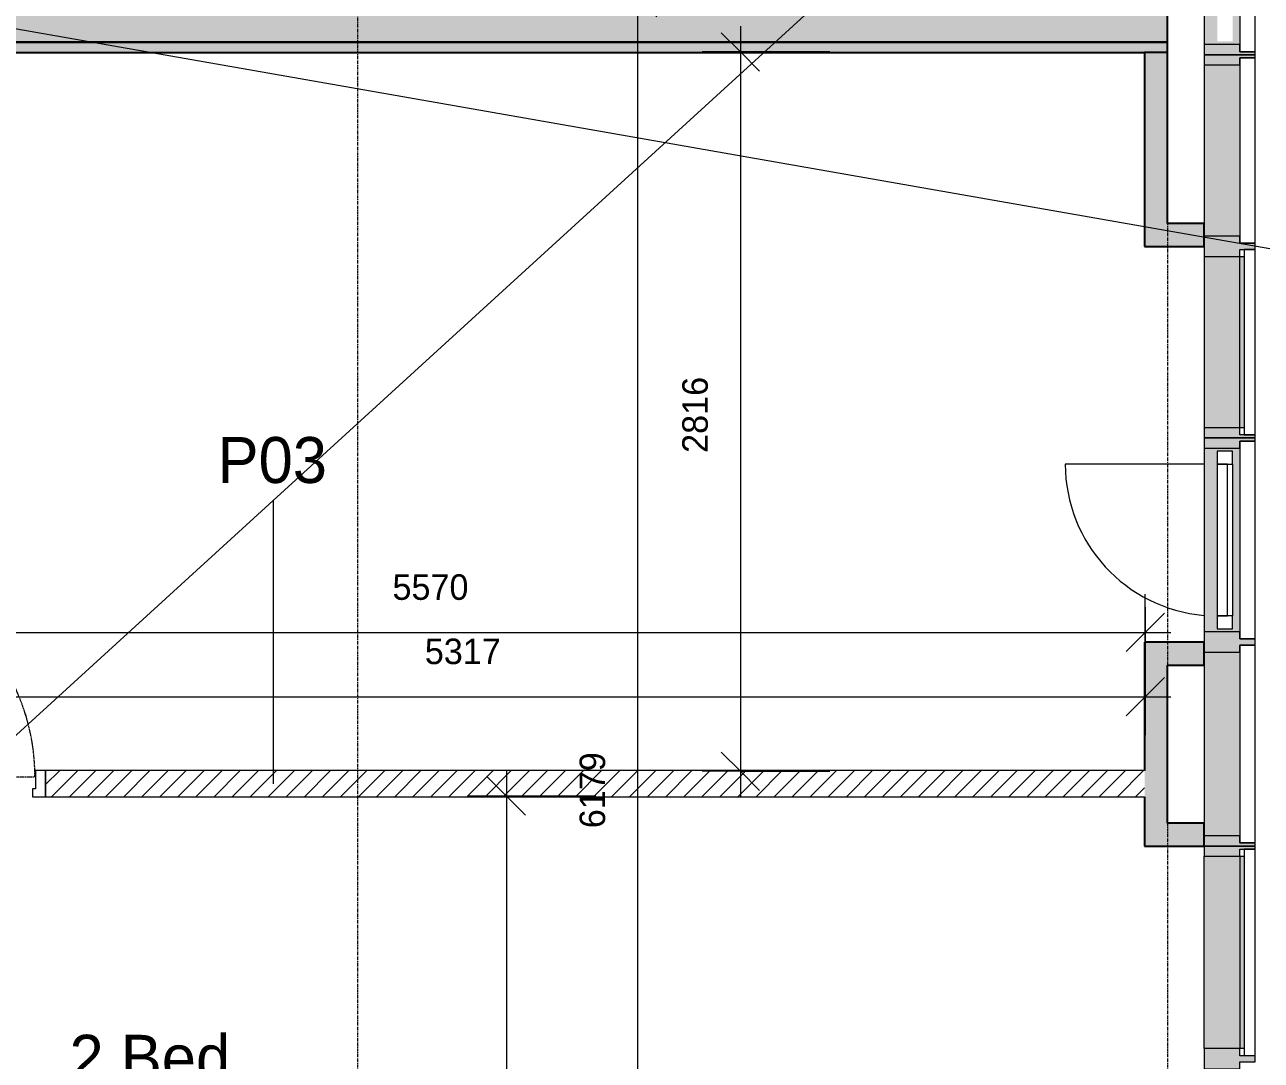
# Model space of a CAD drawing. Header units: millimetres. Extents: x 137829 to 196765, y -3018 to 487290.
# Drawn here: x 156284 to 161124, y 469596 to 473649 of the extents above; entities that cross this region are included whole.
import ezdxf

# ---------------------------------------------------------------- set-up
doc = ezdxf.new("R2010")
doc.units = ezdxf.units.MM
doc.linetypes.add('FCH_Dash 1_5mm', pattern=[3, 1.5, -1.5])
doc.linetypes.add('GridLine', pattern=[21, 12, -3, 3, -3])
for name, color, linetype, lineweight in [('A-ANNO-DIMS', 211, 'Continuous', 5), ('A-ANNO-DIMS-100', 211, 'Continuous', 5), ('A-AREA-IDEN', 2, 'Continuous', 15), ('A-DOOR', 31, 'Continuous', 15), ('A-DOOR-FRAM', 31, 'Continuous', 5), ('A-GLAZ-CURT', 52, 'Continuous', 15), ('A-GLAZ-CWMG', 51, 'Continuous', 15), ('A-WALL', 113, 'Continuous', 15), ('A-WALL-IDEN', 211, 'Continuous', 15), ('A-WALL-PATT', 111, 'Continuous', 15), ('G-ANNO-TEXT', 231, 'Continuous', 5), ('I-WALL', 2, 'Continuous', 15), ('S-GRID', 1, 'Continuous', 5)]:
    doc.layers.add(name, color=color, linetype=linetype, lineweight=lineweight)
doc.styles.add('Akkurat-Light_2', font='Akkurat-Light.ttf', dxfattribs={"height": 180})
doc.styles.add('Akkurat-Light_3', font='Akkurat-Light.ttf', dxfattribs={"height": 100})
doc.dimstyles.new('Diagonal_Cont_AkkuratLight_1_0mm', dxfattribs={"dimscale": 304.8, "dimtxt": 101.480158, "dimasz": 0.492126, "dimexe": 0.492126, "dimexo": 0.0625, "dimgap": 0.328084, "dimtad": 1, "dimdec": 0, "dimzin": 0, "dimdsep": 46, "dimtxsty": 'Akkurat-Light_3', "dimblk1": 'OBLIQUE', "dimblk2": 'OBLIQUE', "dimsah": 1, "dimcen": 0.09, "dimdle": 0.328084, "dimazin": 0, "dimtfac": 1, "dimtdec": 4, "dimtix": 1, "dimtmove": 0, "dimatfit": 3, "dimfxl": 1, "dimtvp": 1, "dimtolj": 1, "dimtzin": 0, "dimarcsym": 0})
doc.dimstyles.new('Diagonal_Cont_AkkuratLight_1_0mm_RED', dxfattribs={"dimscale": 304.8, "dimtxt": 101.480158, "dimasz": 0.492126, "dimexe": 0.492126, "dimexo": 0.0625, "dimgap": 0.328084, "dimtad": 1, "dimdec": 0, "dimzin": 0, "dimdsep": 46, "dimtxsty": 'Akkurat-Light_3', "dimblk1": 'OBLIQUE', "dimblk2": 'OBLIQUE', "dimsah": 1, "dimcen": 0.09, "dimdle": 0.328084, "dimazin": 0, "dimtfac": 1, "dimtdec": 4, "dimtix": 1, "dimtmove": 0, "dimatfit": 3, "dimfxl": 1, "dimtvp": 1, "dimtolj": 1, "dimtzin": 0, "dimarcsym": 0})

# ---------------------------------------------------------------- blocks, each defined once
blk = doc.blocks.new('Rectangular Mullion - FCH_CM_40x200mm_Capless - Half Mullion Right Unitised-1182544-12-30 - Typical Floor_Partition Types')
at = {"layer": 'A-GLAZ-CWMG'}
blk.add_hatch(color=256, dxfattribs=at).paths.add_polyline_path([(0, 30.5), (0, -169.5), (-40, -169.5), (-40, -30.5), (-12, -30.5), (-12, 30.5)], flags=0)
at = {"layer": 'A-GLAZ-CWMG', "lineweight": 20}
for p, q in [((-12, -30.5), (-12, 30.5)), ((-12, 30.5), (0, 30.5)), ((0, 30.5), (0, -169.5)), ((-40, -169.5), (-40, -30.5)), ((-40, -30.5), (-12, -30.5)), ((0, -169.5), (-40, -169.5))]:
    blk.add_line(p, q, dxfattribs=at)
blk = doc.blocks.new('System Panel - FCH_CWP_01_GlazedPanel-1200529-12-30 - Typical Floor_Partition Types')
at = {"layer": 'A-GLAZ-CURT', "lineweight": 20}
for p, q in [((404.2, 13.5), (-404.2, 13.5)), ((-404.2, 13.5), (-404.2, -30.5)), ((404.2, -30.5), (404.2, 13.5)), ((-404.2, -30.5), (404.2, -30.5))]:
    blk.add_line(p, q, dxfattribs=at)
blk = doc.blocks.new('Rectangular Mullion - FCH_CM_40x200mm_Capless - Half Mullion Unitised-V54-12-30 - Typical Floor_Partition Types')
at = {"layer": 'A-GLAZ-CWMG'}
for points in [[(161039.5, 469642), (161039.5, 470394.5), (160900.5, 470394.5), (160900.5, 469642)], [(161056.5, 469642), (161056.5, 470394.5), (161039.5, 470394.5), (161039.5, 469642)]]:
    blk.add_hatch(color=256, dxfattribs=at).paths.add_polyline_path(points, flags=0)
for p, q in [((160900.5, 469642), (160900.5, 470394.5)), ((161039.5, 470394.5), (161056.5, 470394.5)), ((161039.5, 470394.5), (161039.5, 469642)), ((161056.5, 469642), (161039.5, 469642))]:
    blk.add_line(p, q, dxfattribs=at)
blk = doc.blocks.new('Rectangular Mullion - FCH_CM_80x200mm_Capless-1182541-12-30 - Typical Floor_Partition Types')
at = {"layer": 'A-GLAZ-CWMG'}
blk.add_hatch(color=256, dxfattribs=at).paths.add_polyline_path([(12, 30.5), (12, -30.5), (40, -30.5), (40, -169.5), (-40, -169.5), (-40, -30.5), (-12, -30.5), (-12, 30.5)], flags=0)
at = {"layer": 'A-GLAZ-CWMG', "lineweight": 20}
for p, q in [((-12, -30.5), (-12, 30.5)), ((-12, 30.5), (12, 30.5)), ((12, 30.5), (12, -30.5)), ((-40, -169.5), (-40, -30.5)), ((-40, -30.5), (-12, -30.5)), ((12, -30.5), (40, -30.5)), ((40, -30.5), (40, -169.5)), ((40, -169.5), (-40, -169.5))]:
    blk.add_line(p, q, dxfattribs=at)
blk = doc.blocks.new('FCH_CWP_Perforated W_D Tower - FCH_CWP_03_Perforated W_D-2412100-12-30 - Typical Floor_Partition Types')
at = {"layer": 'A-GLAZ-CURT', "lineweight": 20}
for p, q in [((387.2, 30.5), (-387.2, 30.5)), ((-387.2, 30.5), (-387.2, -30.5)), ((387.2, -30.5), (387.2, 30.5)), ((-387.2, -30.5), (387.2, -30.5)), ((-297.2, -58.5), (-347.2, -58.5)), ((-347.2, -58.5), (-347.2, -118.5)), ((-297.2, -118.5), (-297.2, -58.5)), ((297.2, -78.5), (-297.2, -78.5)), ((-297.2, -78.5), (-297.2, -118.5)), ((347.2, -58.5), (297.2, -58.5)), ((297.2, -58.5), (297.2, -118.5)), ((297.2, -118.5), (297.2, -78.5)), ((347.2, -118.5), (347.2, -58.5)), ((-347.2, -118.5), (-297.2, -118.5)), ((-297.2, -118.5), (297.2, -118.5)), ((297.2, -118.5), (347.2, -118.5)), ((-297.2, -169.5), (-297.2, -713))]:
    blk.add_line(p, q, dxfattribs=at)
at = {"layer": 'A-GLAZ-CURT'}
blk.add_line((-297.2, -58.5), (297.2, -58.5), dxfattribs=at)
at = {"layer": 'A-GLAZ-CURT', "lineweight": 20}
blk.add_arc((-297.2, -118.5), 594.5, 270, 355.0598, dxfattribs=at)
blk = doc.blocks.new('Rectangular Mullion - FCH_CM_40x200mm_Capless - Half Mullion Unitised-1159174-12-30 - Typical Floor_Partition Types')
at = {"layer": 'A-GLAZ-CWMG'}
blk.add_hatch(color=256, dxfattribs=at).paths.add_polyline_path([(0, -30.5), (0, 169.5), (-40, 169.5), (-40, 30.5), (-12, 30.5), (-12, -30.5)], flags=0)
at = {"layer": 'A-GLAZ-CWMG', "lineweight": 20}
for p, q in [((-40, 169.5), (-40, 30.5)), ((0, 169.5), (-40, 169.5)), ((0, -30.5), (0, 169.5)), ((-40, 30.5), (-12, 30.5)), ((-12, 30.5), (-12, -30.5)), ((-12, -30.5), (0, -30.5))]:
    blk.add_line(p, q, dxfattribs=at)
blk = doc.blocks.new('Rectangular Mullion - FCH_CM_40x200mm_Capless - Half Mullion Right Unitised-1159175-12-30 - Typical Floor_Partition Types')
at = {"layer": 'A-GLAZ-CWMG'}
blk.add_hatch(color=256, dxfattribs=at).paths.add_polyline_path([(-12, -30.5), (-12, 30.5), (-40, 30.5), (-40, 169.5), (0, 169.5), (0, -30.5)], flags=0)
at = {"layer": 'A-GLAZ-CWMG', "lineweight": 20}
for p, q in [((-40, 30.5), (-40, 169.5)), ((-40, 169.5), (0, 169.5)), ((0, 169.5), (0, -30.5)), ((-12, 30.5), (-40, 30.5)), ((-12, -30.5), (-12, 30.5)), ((0, -30.5), (-12, -30.5))]:
    blk.add_line(p, q, dxfattribs=at)
blk = doc.blocks.new('Rectangular Mullion - FCH_CM_40x200mm_Capless - Half Mullion Unitised-V25-12-30 - Typical Floor_Partition Types')
at = {"layer": 'A-GLAZ-CWMG'}
h = blk.add_hatch(color=256, dxfattribs=at)
h.paths.add_polyline_path([(144818.2, 471273), (144957.2, 471273), (144957.2, 471991.5), (144818.2, 471991.5), (144818.2, 471285)], flags=0)
h.paths.add_polyline_path([(144866.2, 471285), (144846.2, 471285), (144846.2, 471979.5), (144906.2, 471979.5), (144906.2, 471285)], flags=0)
blk.add_line((144957.2, 471273), (144957.2, 471991.5), dxfattribs=at)
blk = doc.blocks.new('System Panel - FCH_CWP_05_Ceramic Backed-1174539-12-30 - Typical Floor_Partition Types')
at = {"layer": 'A-GLAZ-CURT', "lineweight": 20}
for p, q in [((387.2, 30.5), (-387.2, 30.5)), ((-387.2, 30.5), (-387.2, -30.5)), ((387.2, -30.5), (387.2, 30.5)), ((-387.2, -30.5), (387.2, -30.5))]:
    blk.add_line(p, q, dxfattribs=at)
blk = doc.blocks.new('Rectangular Mullion - FCH_CM_40x200mm_Capless - Half Mullion Unitised-V55-12-30 - Typical Floor_Partition Types')
at = {"layer": 'A-GLAZ-CWMG'}
blk.add_hatch(color=256, dxfattribs=at).paths.add_polyline_path([(161039.5, 470474.5), (161039.5, 471193), (160900.5, 471193), (160900.5, 470474.5)], flags=0)
blk.add_line((160900.5, 471143), (160900.5, 470524.5), dxfattribs=at)
blk = doc.blocks.new('Rectangular Mullion - FCH_CM_80x200mm_Capless-1002401-12-30 - Typical Floor_Partition Types')
at = {"layer": 'A-GLAZ-CWMG'}
blk.add_hatch(color=256, dxfattribs=at).paths.add_polyline_path([(12, -30.5), (-12, -30.5), (-12, 30.5), (-40, 30.5), (-40, 169.5), (40, 169.5), (40, 30.5), (12, 30.5)], flags=0)
at = {"layer": 'A-GLAZ-CWMG', "lineweight": 20}
for p, q in [((-40, 30.5), (-40, 169.5)), ((-40, 169.5), (40, 169.5)), ((40, 169.5), (40, 30.5)), ((-12, 30.5), (-40, 30.5)), ((-12, -30.5), (-12, 30.5)), ((40, 30.5), (12, 30.5)), ((12, 30.5), (12, -30.5)), ((12, -30.5), (-12, -30.5))]:
    blk.add_line(p, q, dxfattribs=at)
blk = doc.blocks.new('System Panel - FCH_CWP_05_Ceramic Backed-1194669-12-30 - Typical Floor_Partition Types')
at = {"layer": 'A-GLAZ-CURT', "lineweight": 20}
for p, q in [((363, 30.5), (-363, 30.5)), ((-363, 30.5), (-363, -30.5)), ((363, -30.5), (363, 30.5)), ((-363, -30.5), (363, -30.5))]:
    blk.add_line(p, q, dxfattribs=at)
blk = doc.blocks.new('Rectangular Mullion - FCH_CM_40x200mm_Capless - Half Mullion Unitised-V32-12-30 - Typical Floor_Partition Types')
at = {"layer": 'A-GLAZ-CWMG'}
blk.add_hatch(color=256, dxfattribs=at).paths.add_polyline_path([(144818.2, 456513.5), (144957.2, 456513.5), (144957.2, 457183.5), (144818.2, 457183.5), (144818.2, 457133.5)], flags=0)
blk.add_line((144957.2, 456513.5), (144957.2, 457133.5), dxfattribs=at)
blk = doc.blocks.new('System Panel - FCH_CWP_01_GlazedPanel-1174460-12-30 - Typical Floor_Partition Types')
at = {"layer": 'A-GLAZ-CURT', "lineweight": 20}
for p, q in [((363, 30.5), (-363, 30.5)), ((-363, 30.5), (-363, -13.5)), ((363, -13.5), (363, 30.5)), ((-363, -13.5), (363, -13.5))]:
    blk.add_line(p, q, dxfattribs=at)
blk = doc.blocks.new('Rectangular Mullion - FCH_CM_40x200mm_Capless - Half Mullion Unitised-V11-12-30 - Typical Floor_Partition Types')
at = {"layer": 'A-GLAZ-CWMG'}
for points in [[(149826.9, 446830.8), (149826.9, 446969.8), (149156.9, 446969.8), (149156.9, 446830.8)], [(149156.9, 446813.8), (149826.9, 446813.8), (149826.9, 446830.8), (149156.9, 446830.8)]]:
    blk.add_hatch(color=256, dxfattribs=at).paths.add_polyline_path(points, flags=0)
for p, q in [((149826.9, 446969.8), (149156.9, 446969.8)), ((149156.9, 446813.8), (149156.9, 446830.8)), ((149156.9, 446830.8), (149826.9, 446830.8)), ((149826.9, 446830.8), (149826.9, 446813.8))]:
    blk.add_line(p, q, dxfattribs=at)
blk = doc.blocks.new('System Panel - FCH_CWP_05_Ceramic Backed-1195002-12-30 - Typical Floor_Partition Types')
at = {"layer": 'A-GLAZ-CURT', "lineweight": 20}
for p, q in [((366, 30.5), (-366, 30.5)), ((-366, 30.5), (-366, -30.5)), ((366, -30.5), (366, 30.5)), ((-366, -30.5), (366, -30.5))]:
    blk.add_line(p, q, dxfattribs=at)
blk = doc.blocks.new('Rectangular Mullion - FCH_CM_40x200mm_Capless - Half Mullion Unitised-V24-12-30 - Typical Floor_Partition Types')
at = {"layer": 'A-GLAZ-CWMG'}
h = blk.add_hatch(color=256, dxfattribs=at)
h.paths.add_polyline_path([(144818.2, 474327.5), (144957.2, 474327.5), (144957.2, 475003.5), (144818.2, 475003.5), (144818.2, 474339.5)], flags=0)
h.paths.add_polyline_path([(144866.2, 474339.5), (144846.2, 474339.5), (144846.2, 474991.5), (144906.2, 474991.5), (144906.2, 474339.5)], flags=0)
blk.add_line((144957.2, 474327.5), (144957.2, 475003.5), dxfattribs=at)
blk = doc.blocks.new('FCH_DR_Int_Sgl_Blank - DT_01 910 x 2110mm-10477668-12-30 - Typical Floor_Partition Types')
at = {"layer": 'A-DOOR'}
for p, q in [((-455, -51.5), (-455, 51.5)), ((455, 51.5), (455, -51.5))]:
    blk.add_line(p, q, dxfattribs=at)
at = {"layer": 'A-DOOR', "linetype": 'FCH_Dash 1_5mm', "lineweight": 5}
for p, q in [((413, -26.5), (-413, -26.5)), ((413, -852.5), (413, -26.5))]:
    blk.add_line(p, q, dxfattribs=at)
blk.add_arc((413, -26.5), 826, 180, 270, dxfattribs=at)
at = {"layer": 'A-DOOR', "lineweight": 5}
for start, end in [(187.614, 190.0711), (195.2602, 198.1277), (202.97, 205.8962), (210.8376, 213.5682), (219.335, 221.196), (228.804, 230.665), (236.4318, 239.1624), (244.1038, 247.03), (251.8723, 254.7398), (259.9289, 262.386)]:
    blk.add_arc((413, -26.5), 826, start, end, dxfattribs=at)
at = {"layer": 'A-DOOR-FRAM'}
for p, q in [((-455, 51.5), (-455, -51.5)), ((-403, 51.5), (-455, 51.5)), ((-403, 51.5), (-447, 51.5)), ((-403, 19.5), (-403, 51.5)), ((403, 51.5), (447, 51.5)), ((403, 19.5), (403, 51.5)), ((403, 51.5), (455, 51.5)), ((455, 51.5), (455, -51.5)), ((-415, 19.5), (-403, 19.5)), ((-415, -51.5), (-415, 19.5)), ((415, 19.5), (403, 19.5)), ((415, -51.5), (415, 19.5)), ((-455, -51.5), (-415, -51.5)), ((-447, -51.5), (-415, -51.5)), ((447, -51.5), (415, -51.5)), ((455, -51.5), (415, -51.5))]:
    blk.add_line(p, q, dxfattribs=at)
blk = doc.blocks.new('DIMBLOCK113-12-30 - Typical Floor_Partition Types')
at = {"layer": 'A-ANNO-DIMS-100', "lineweight": 18}
for p, q in [((158683.4, 473755.2), (158608.4, 473830.2)), ((158683.4, 473755.2), (158758.4, 473680.2)), ((158683.4, 467576.5), (158608.4, 467651.5)), ((158683.4, 467576.5), (158758.4, 467501.5))]:
    blk.add_line(p, q, dxfattribs=at)
at = {"layer": 'A-ANNO-DIMS-100'}
for p, q in [((158683.4, 467476.5), (158683.4, 473855.2)), ((158333.4, 473755.2), (158833.4, 473755.2)), ((158683.4, 473755.2), (158333.4, 473755.2)), ((158333.4, 467576.5), (158833.4, 467576.5)), ((158683.4, 467576.5), (158333.4, 467576.5))]:
    blk.add_line(p, q, dxfattribs=at)
at = {"layer": 'A-ANNO-DIMS-100', "color": 0, "insert": (158455.9, 470504.2), "char_height": 100, "width": 388.033, "attachment_point": 1, "rotation": 90, "line_spacing_factor": 1.032002, "style": 'Akkurat-Light_3'}
blk.add_mtext('6179', dxfattribs=at)
blk = doc.blocks.new('_Oblique')
at = {"color": 0, "linetype": 'ByBlock', "lineweight": -2}
blk.add_line((-0.5, -0.5), (0.5, 0.5), dxfattribs=at)
blk = doc.blocks.new('DIMBLOCK120-12-30 - Typical Floor_Partition Types')
at = {"layer": 'A-ANNO-DIMS-100'}
for p, q in [((158169.4, 470730), (158169.4, 467261)), ((158519.4, 470630), (158019.4, 470630)), ((158169.4, 470630), (158519.4, 470630)), ((158519.4, 467361), (158019.4, 467361)), ((158169.4, 467361), (158519.4, 467361))]:
    blk.add_line(p, q, dxfattribs=at)
at = {"layer": 'A-ANNO-DIMS-100', "lineweight": 18}
for p, q in [((158169.4, 470630), (158094.4, 470705)), ((158169.4, 470630), (158244.4, 470555)), ((158169.4, 467361), (158094.4, 467436)), ((158169.4, 467361), (158244.4, 467286))]:
    blk.add_line(p, q, dxfattribs=at)
at = {"layer": 'A-ANNO-DIMS-100', "color": 0, "insert": (157941.9, 468833.9), "char_height": 100, "width": 388.033, "attachment_point": 1, "rotation": 90, "line_spacing_factor": 1.032002, "style": 'Akkurat-Light_3'}
blk.add_mtext('3269', dxfattribs=at)
blk = doc.blocks.new('DIMBLOCK127-12-30 - Typical Floor_Partition Types')
at = {"layer": 'A-ANNO-DIMS-100'}
for p, q in [((155100.3, 471620.4), (155100.3, 471120.4)), ((155100.3, 471270.4), (155100.3, 471620.4)), ((160670.2, 470920.4), (160670.2, 471420.4)), ((155000.3, 471270.4), (160770.2, 471270.4)), ((160670.2, 471270.4), (160670.2, 470920.4))]:
    blk.add_line(p, q, dxfattribs=at)
at = {"layer": 'A-ANNO-DIMS-100', "lineweight": 18}
for p, q in [((155100.3, 471270.4), (155175.3, 471345.4)), ((160670.2, 471270.4), (160745.2, 471345.4)), ((155100.3, 471270.4), (155025.3, 471195.4)), ((160670.2, 471270.4), (160595.2, 471195.4))]:
    blk.add_line(p, q, dxfattribs=at)
at = {"layer": 'A-ANNO-DIMS-100', "color": 0, "insert": (157723.6, 471498), "char_height": 100, "width": 388.033, "attachment_point": 1, "line_spacing_factor": 1.032002, "style": 'Akkurat-Light_3'}
blk.add_mtext('5570', dxfattribs=at)
blk = doc.blocks.new('DIMBLOCK128-12-30 - Typical Floor_Partition Types')
at = {"layer": 'A-ANNO-DIMS-100'}
for p, q in [((155353.2, 471368.9), (155353.2, 470868.9)), ((155353.2, 471018.9), (155353.2, 471368.9)), ((160670.2, 471368.9), (160670.2, 470868.9)), ((160670.2, 471018.9), (160670.2, 471368.9)), ((155253.2, 471018.9), (160770.2, 471018.9))]:
    blk.add_line(p, q, dxfattribs=at)
at = {"layer": 'A-ANNO-DIMS-100', "lineweight": 18}
for p, q in [((155353.2, 471018.9), (155428.2, 471093.9)), ((160670.2, 471018.9), (160745.2, 471093.9)), ((155353.2, 471018.9), (155278.2, 470943.9)), ((160670.2, 471018.9), (160595.2, 470943.9))]:
    blk.add_line(p, q, dxfattribs=at)
at = {"layer": 'A-ANNO-DIMS-100', "color": 0, "insert": (157850.1, 471246.4), "char_height": 100, "width": 388.033, "attachment_point": 1, "line_spacing_factor": 1.032002, "style": 'Akkurat-Light_3'}
blk.add_mtext('5317', dxfattribs=at)
blk = doc.blocks.new('DIMBLOCK129-12-30 - Typical Floor_Partition Types')
at = {"layer": 'A-ANNO-DIMS-100', "lineweight": 18}
for p, q in [((159085.3, 473542.7), (159010.3, 473617.7)), ((159085.3, 473542.7), (159160.3, 473467.7)), ((159085.3, 470727), (159010.3, 470802)), ((159085.3, 470727), (159160.3, 470652))]:
    blk.add_line(p, q, dxfattribs=at)
at = {"layer": 'A-ANNO-DIMS-100'}
for p, q in [((159085.3, 473642.7), (159085.3, 470627)), ((159435.3, 473542.7), (158935.3, 473542.7)), ((159085.3, 473542.7), (159435.3, 473542.7)), ((159435.3, 470727), (158935.3, 470727)), ((159085.3, 470727), (159435.3, 470727))]:
    blk.add_line(p, q, dxfattribs=at)
at = {"layer": 'A-ANNO-DIMS-100', "color": 0, "insert": (158857.8, 471973.2), "char_height": 100, "width": 388.033, "attachment_point": 1, "rotation": 90, "line_spacing_factor": 1.032002, "style": 'Akkurat-Light_3'}
blk.add_mtext('2816', dxfattribs=at)

msp = doc.modelspace()

# ---------------------------------------------------------------- hatches: boundary and pattern name
at = {"layer": 'A-WALL-PATT'}
for color, points in [(256, [(153957.6, 473580.2), (160757.2, 473580.2), (160757.2, 473930.2), (153502.2, 473930.2), (153502.2, 473580.2)]), (1, [(160757.2, 473539.7), (160757.2, 473580.2), (153507.2, 473580.2), (153507.2, 473539.7), (157661.1, 473539.7)]), (4, [(160757.2, 472871.5), (160757.2, 473539.7), (160667.2, 473539.7), (160667.2, 472871.5)]), (4, [(160900.5, 472781.5), (160900.5, 472871.5), (160667.2, 472871.5), (160667.2, 472781.5)]), (4, [(160900.5, 471143), (160900.5, 471233), (160667.2, 471233), (160667.2, 471143), (160757.2, 471143)]), (4, [(160757.2, 470524.5), (160757.2, 471143), (160667.2, 471143), (160667.2, 470524.5)]), (4, [(160900.5, 470434.5), (160900.5, 470524.5), (160667.2, 470524.5), (160667.2, 470434.5)])]:
    msp.add_hatch(color=color, dxfattribs=at).paths.add_polyline_path(points, flags=0)
at = {"layer": 'A-WALL-PATT', "lineweight": 5}
h = msp.add_hatch(dxfattribs=at)
h.set_pattern_fill('FP_14', color=92, style=0, pattern_type=2)
h.set_pattern_definition([(45, (0, 0), (-35.355339, 35.355339), [])])
h.paths.add_polyline_path([(156366.2, 470627), (160667.2, 470627), (160667.2, 470730), (156366.2, 470730), (156366.2, 470659)], flags=0)
h.paths.add_polyline_path([(155356.2, 470627), (155456.2, 470627), (155456.2, 470730), (155356.2, 470730), (155356.2, 470659)], flags=0)

# ---------------------------------------------------------------- linework, layer by layer
at = {"layer": 'A-WALL', "lineweight": 25}
for p, q in [((160757.2, 473580.2), (160757.2, 473930.2)), ((153502.2, 473580.2), (160757.2, 473580.2))]:
    msp.add_line(p, q, dxfattribs=at)
at = {"layer": 'A-WALL-IDEN'}
msp.add_line((157257.5, 470678.5), (157257.5, 471788.8), dxfattribs=at)
at = {"layer": 'G-ANNO-TEXT', "color": 1, "lineweight": 15}
for p, q in [((154098, 468902.8), (163111.6, 477135)), ((153521.5, 474111.6), (162817.8, 472482.3))]:
    msp.add_line(p, q, dxfattribs=at)
at = {"layer": 'I-WALL', "color": 10, "lineweight": 25}
for p, q in [((160757.2, 473580.2), (153507.2, 473580.2)), ((155103.3, 473539.7), (160667.2, 473539.7))]:
    msp.add_line(p, q, dxfattribs=at)
at = {"layer": 'I-WALL', "color": 130, "lineweight": 25}
for p, q in [((160757.2, 472871.5), (160757.2, 473580.2)), ((160757.2, 473539.7), (160667.2, 473539.7)), ((160667.2, 473539.7), (160667.2, 472781.5)), ((160900.5, 472871.5), (160757.2, 472871.5)), ((160900.5, 472781.5), (160900.5, 472871.5)), ((160667.2, 472781.5), (160900.5, 472781.5)), ((160667.2, 471233), (160667.2, 470730)), ((160900.5, 471233), (160667.2, 471233)), ((160900.5, 471143), (160900.5, 471233)), ((160757.2, 470524.5), (160757.2, 471143)), ((160757.2, 471143), (160900.5, 471143)), ((160667.2, 470627), (160667.2, 470434.5)), ((160900.5, 470524.5), (160757.2, 470524.5)), ((160900.5, 470434.5), (160900.5, 470524.5)), ((160667.2, 470434.5), (160900.5, 470434.5))]:
    msp.add_line(p, q, dxfattribs=at)
at = {"layer": 'I-WALL', "color": 90, "lineweight": 13}
for p, q in [((160667.2, 470730), (156366.2, 470730)), ((156366.2, 470627), (160667.2, 470627))]:
    msp.add_line(p, q, dxfattribs=at)
at = {"layer": 'S-GRID', "linetype": 'GridLine'}
for p, q in [((157587.2, 486190.2), (157587.2, 442030)), ((160757.2, 486190.2), (160757.2, 442030))]:
    msp.add_line(p, q, dxfattribs=at)

# ---------------------------------------------------------------- block references
at = {"layer": 'A-DOOR', "rotation": 180}
msp.add_blockref('FCH_DR_Int_Sgl_Blank - DT_01 910 x 2110mm-10477668-12-30 - Typical Floor_Partition Types', (155911.2, 470678.5), dxfattribs=at)
at = {"layer": 'A-GLAZ-CURT'}
for name, p, rotation in [('System Panel - FCH_CWP_05_Ceramic Backed-1195002-12-30 - Typical Floor_Partition Types', (161070, 473909.5), 89.99999999999969), ('System Panel - FCH_CWP_05_Ceramic Backed-1194669-12-30 - Typical Floor_Partition Types', (161070, 473156.5), 269.999999999999), ('System Panel - FCH_CWP_01_GlazedPanel-1174460-12-30 - Typical Floor_Partition Types', (161070, 472406.5), 269.999999999999), ('System Panel - FCH_CWP_05_Ceramic Backed-1174539-12-30 - Typical Floor_Partition Types', (161070, 470833.8), 269.999999999999), ('System Panel - FCH_CWP_01_GlazedPanel-1200529-12-30 - Typical Floor_Partition Types', (161070, 470018.3), 89.99999999999947)]:
    msp.add_blockref(name, p, dxfattribs=dict(at, rotation=rotation))
at = {"layer": 'A-GLAZ-CURT', "lineweight": 20, "rotation": 269.999999999999}
msp.add_blockref('FCH_CWP_Perforated W_D Tower - FCH_CWP_03_Perforated W_D-2412100-12-30 - Typical Floor_Partition Types', (161070, 471632.3), dxfattribs=at)
at = {"layer": 'A-GLAZ-CWMG'}
for name, p, rotation in [('Rectangular Mullion - FCH_CM_40x200mm_Capless - Half Mullion Unitised-V24-12-30 - Typical Floor_Partition Types', (305857.8, 948575.1), 180), ('Rectangular Mullion - FCH_CM_40x200mm_Capless - Half Mullion Unitised-1159174-12-30 - Typical Floor_Partition Types', (161070, 473531.5), 89.99999999999898), ('Rectangular Mullion - FCH_CM_40x200mm_Capless - Half Mullion Unitised-V32-12-30 - Typical Floor_Partition Types', (305857.8, 930005.1), 180), ('Rectangular Mullion - FCH_CM_40x200mm_Capless - Half Mullion Unitised-V11-12-30 - Typical Floor_Partition Types', (607870.4, 322914.6), 90), ('Rectangular Mullion - FCH_CM_40x200mm_Capless - Half Mullion Unitised-1159174-12-30 - Typical Floor_Partition Types', (161070, 472031.5), 89.99999999999898), ('Rectangular Mullion - FCH_CM_40x200mm_Capless - Half Mullion Unitised-V25-12-30 - Typical Floor_Partition Types', (305857.8, 943264.6), 180)]:
    msp.add_blockref(name, p, dxfattribs=dict(at, rotation=rotation))
at = {"layer": 'A-GLAZ-CWMG', "extrusion": (0, 0, -1)}
for name, p, rotation in [('Rectangular Mullion - FCH_CM_40x200mm_Capless - Half Mullion Right Unitised-1159175-12-30 - Typical Floor_Partition Types', (-161070, 473531.5), 270.0000000000003), ('Rectangular Mullion - FCH_CM_80x200mm_Capless-1002401-12-30 - Typical Floor_Partition Types', (-161070, 472781.5), 270.000000000001), ('Rectangular Mullion - FCH_CM_40x200mm_Capless - Half Mullion Right Unitised-1159175-12-30 - Typical Floor_Partition Types', (-161070, 472031.5), 270.000000000001), ('Rectangular Mullion - FCH_CM_80x200mm_Capless-1002401-12-30 - Typical Floor_Partition Types', (-161070, 471233), 270.000000000001), ('Rectangular Mullion - FCH_CM_40x200mm_Capless - Half Mullion Right Unitised-1159175-12-30 - Typical Floor_Partition Types', (-161070, 470434.5), 270.000000000001), ('Rectangular Mullion - FCH_CM_40x200mm_Capless - Half Mullion Right Unitised-1182544-12-30 - Typical Floor_Partition Types', (-161070, 470434.5), 90.00000000000053), ('Rectangular Mullion - FCH_CM_80x200mm_Capless-1182541-12-30 - Typical Floor_Partition Types', (-161070, 469602), 90.00000000000053)]:
    msp.add_blockref(name, p, dxfattribs=dict(at, rotation=rotation))
at = {"layer": 'A-GLAZ-CWMG'}
for name in ['Rectangular Mullion - FCH_CM_40x200mm_Capless - Half Mullion Unitised-V55-12-30 - Typical Floor_Partition Types', 'Rectangular Mullion - FCH_CM_40x200mm_Capless - Half Mullion Unitised-V54-12-30 - Typical Floor_Partition Types']:
    msp.add_blockref(name, (0, 0), dxfattribs=at)

# ---------------------------------------------------------------- texts
at = {"layer": 'A-AREA-IDEN', "lineweight": 5, "insert": (156459.5, 469695.7), "char_height": 180, "width": 761.603, "attachment_point": 1, "style": 'Akkurat-Light_2'}
msp.add_mtext('2 Bed', dxfattribs=at)
at = {"layer": 'A-WALL-IDEN', "lineweight": 5, "insert": (157039, 472035.3), "char_height": 180, "width": 521.097, "attachment_point": 1, "style": 'Akkurat-Light_2'}
msp.add_mtext('P03', dxfattribs=at)

# ---------------------------------------------------------------- dimensions: what is measured, and where the dimension line sits
at = {"layer": 'A-ANNO-DIMS'}
for base, p1, p2, dimstyle, override, picture, middle in [((158683.4, 473755.2), (158333.4, 467576.5), (158333.4, 473755.2), 'Diagonal_Cont_AkkuratLight_1_0mm_RED', {"dimpost": '<>', "dimfxl": 6178.643358}, 'DIMBLOCK113-12-30 - Typical Floor_Partition Types', (158532.5, 470665.9)), ((159085.3, 470727), (159435.3, 473542.7), (159435.3, 470727), 'Diagonal_Cont_AkkuratLight_1_0mm', {"dimpost": '<>', "dimfxl": 2815.64999}, 'DIMBLOCK129-12-30 - Typical Floor_Partition Types', (158934.4, 472134.9)), ((158169.4, 467361), (158519.4, 470630), (158519.4, 467361), 'Diagonal_Cont_AkkuratLight_1_0mm', {"dimpost": '<>', "dimfxl": 3268.994793}, 'DIMBLOCK120-12-30 - Typical Floor_Partition Types', (158018.5, 468995.5))]:
    dim = msp.add_linear_dim(base=base, p1=p1, p2=p2, angle=90, dimstyle=dimstyle, override=override, dxfattribs=at)
    dim.commit()
    dim.dimension.update_dxf_attribs({"geometry": picture, "text_midpoint": middle})
for base, p1, p2, override, picture, middle in [((160670.2, 471270.4), (155100.3, 471620.4), (160670.2, 470920.4), {"dimpost": '<>', "dimfxl": 5613.741804}, 'DIMBLOCK127-12-30 - Typical Floor_Partition Types', (157885.3, 471421.4)), ((160670.2, 471018.9), (155353.2, 471368.9), (160670.2, 471368.9), {"dimpost": '<>', "dimfxl": 5316.999862}, 'DIMBLOCK128-12-30 - Typical Floor_Partition Types', (158011.7, 471169.9))]:
    dim = msp.add_linear_dim(base=base, p1=p1, p2=p2, dimstyle='Diagonal_Cont_AkkuratLight_1_0mm', override=override, dxfattribs=at)
    dim.commit()
    dim.dimension.update_dxf_attribs({"geometry": picture, "text_midpoint": middle})

doc.saveas('drawing.dxf')
